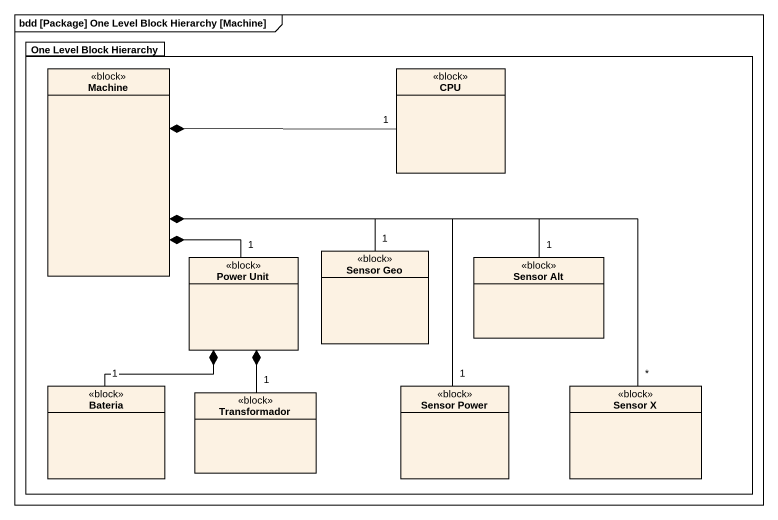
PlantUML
@startuml
mainframe bdd [Package] One Level Block Hierarchy [Machine]
hide circle
hide empty members
package "One Level Block Hierarchy" as One_Level_Block_Hierarchy {
  class Machine <<block>>
  class CPU <<block>>
  class "Power Unit" as Power_Unit <<block>>
  class "Sensor Geo" as Sensor_Geo <<block>>
  class "Sensor Alt" as Sensor_Alt <<block>>
  class Bateria <<block>>
  class Transformador <<block>>
  class "Sensor Power" as Sensor_Power <<block>>
  class "Sensor X" as Sensor_X <<block>>
}
CPU "1" -left-* Machine
Power_Unit "1" -up-* Machine
Sensor_Geo "1" -left-* Machine
Sensor_Alt "1" -left-* Machine
Bateria "1" -up-* Power_Unit
Transformador "1" -up-* Power_Unit
Sensor_Power "1" -up-* Machine
Sensor_X "*" -left-* Machine
@enduml
